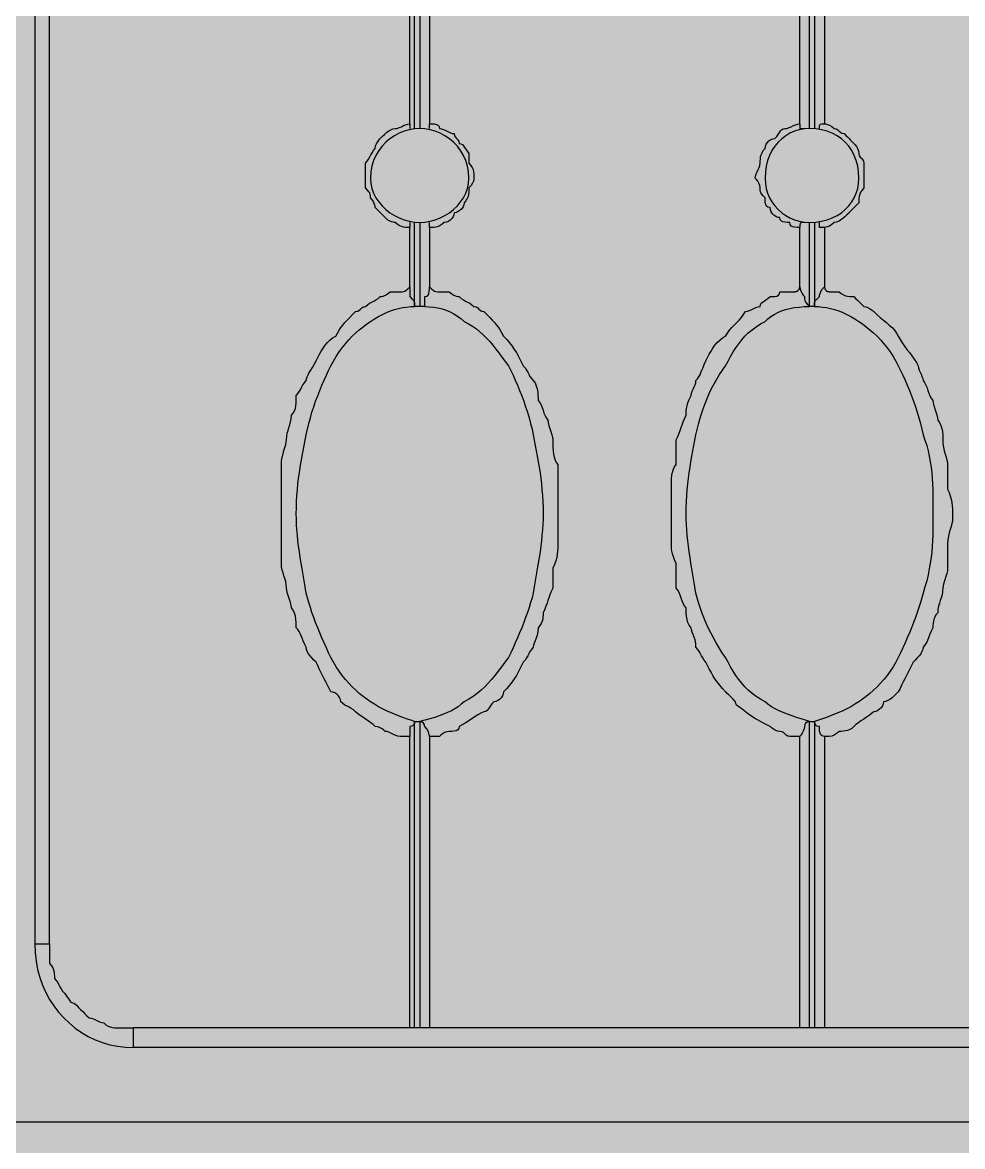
# Model space of a CAD drawing. Header units: millimetres. Extents: x 0 to 966, y -664 to 90.
# Drawn here: x 357.01 to 373.81, y -626.18 to -606.1 of the extents above; entities that cross this region are included whole.
import ezdxf

# ---------------------------------------------------------------- set-up
doc = ezdxf.new("R2010")
doc.units = ezdxf.units.MM
for name, color, linetype in [('HDL_BODY', 7, 'Continuous'), ('HDL_COLOUR', 7, 'Continuous'), ('HDL_DETAIL', 7, 'Continuous'), ('HDL_PRINT', 7, 'Continuous')]:
    doc.layers.add(name, color=color, linetype=linetype)

# ---------------------------------------------------------------- blocks, each defined once
blk = doc.blocks.new('M_W04.10.1_FRONT')
at = {"layer": 'HDL_BODY', "true_color": 0x202126}
blk.add_hatch(color=250, dxfattribs=at).paths.add_polyline_path([(0, 0), (144, 0), (144, 90), (0, 90)])
at = {"layer": 'HDL_BODY', "true_color": 0x2a2a30}
blk.add_hatch(color=250, dxfattribs=at).paths.add_polyline_path([(0.4, 20.52), (143.6, 20.52), (143.6, 68.31), (0.4, 68.31)])
at = {"layer": 'HDL_COLOUR', "true_color": 0x3d4a3a}
for points in [[(114.107, 40.325), (114.201, 40.33), (114.294, 40.346), (114.386, 40.371), (114.474, 40.405), (114.559, 40.447), (114.638, 40.498), (114.712, 40.556), (114.78, 40.62), (114.839, 40.691), (114.89, 40.767), (114.931, 40.848), (114.962, 40.934), (114.981, 41.024), (114.988, 41.117), (114.981, 41.228), (114.962, 41.333), (114.931, 41.432), (114.89, 41.524), (114.839, 41.61), (114.78, 41.688), (114.712, 41.758), (114.638, 41.82), (114.559, 41.874), (114.474, 41.919), (114.386, 41.954), (114.294, 41.98), (114.201, 41.996), (114.107, 42.001), (114.012, 41.996), (113.919, 41.98), (113.828, 41.954), (113.739, 41.919), (113.655, 41.874), (113.575, 41.82), (113.501, 41.758), (113.434, 41.688), (113.374, 41.61), (113.323, 41.524), (113.282, 41.432), (113.251, 41.333), (113.232, 41.228), (113.226, 41.117), (113.232, 41.024), (113.251, 40.934), (113.282, 40.848), (113.323, 40.767), (113.374, 40.691), (113.434, 40.62), (113.501, 40.556), (113.575, 40.498), (113.655, 40.447), (113.739, 40.405), (113.828, 40.371), (113.919, 40.346), (114.012, 40.33), (114.107, 40.325)], [(121.074, 40.325), (121.185, 40.33), (121.289, 40.346), (121.388, 40.371), (121.48, 40.405), (121.565, 40.447), (121.643, 40.498), (121.713, 40.556), (121.775, 40.62), (121.828, 40.691), (121.873, 40.767), (121.908, 40.848), (121.934, 40.934), (121.949, 41.024), (121.955, 41.117), (121.949, 41.228), (121.934, 41.333), (121.908, 41.432), (121.873, 41.524), (121.828, 41.61), (121.775, 41.688), (121.713, 41.758), (121.643, 41.82), (121.565, 41.874), (121.48, 41.919), (121.388, 41.954), (121.289, 41.98), (121.185, 41.996), (121.074, 42.001), (120.981, 41.996), (120.891, 41.98), (120.805, 41.954), (120.724, 41.919), (120.647, 41.874), (120.576, 41.82), (120.511, 41.758), (120.453, 41.688), (120.402, 41.61), (120.36, 41.524), (120.325, 41.432), (120.3, 41.333), (120.285, 41.228), (120.279, 41.117), (120.285, 41.024), (120.3, 40.934), (120.325, 40.848), (120.36, 40.767), (120.402, 40.691), (120.453, 40.62), (120.511, 40.556), (120.576, 40.498), (120.647, 40.447), (120.724, 40.405), (120.805, 40.371), (120.891, 40.346), (120.981, 40.33), (121.074, 40.325)]]:
    blk.add_hatch(color=79, dxfattribs=at).paths.add_polyline_path(points)
at = {"layer": 'HDL_COLOUR', "true_color": 0x97a4b5}
for points in [[(113.534, 38.808), (113.618, 38.895), (114.375, 38.895), (114.459, 38.808), (114.628, 38.808), (114.796, 38.634), (114.88, 38.634), (115.553, 37.936), (115.553, 37.849), (115.638, 37.762), (115.638, 37.674), (115.722, 37.587), (115.722, 37.5), (115.806, 37.413), (115.806, 37.326), (115.89, 37.238), (115.89, 37.064), (115.974, 36.977), (115.974, 36.802), (116.058, 36.715), (116.058, 36.366), (116.143, 36.279), (116.143, 35.756), (116.227, 35.669), (116.227, 34.797), (116.143, 34.709), (116.143, 34.186), (116.058, 34.099), (116.058, 33.75), (115.974, 33.663), (115.974, 33.488), (115.89, 33.401), (115.89, 33.314), (115.806, 33.227), (115.806, 33.052), (115.722, 32.965), (115.722, 32.878), (115.638, 32.791), (115.638, 32.703), (115.385, 32.442), (115.385, 32.355), (115.049, 32.006), (114.964, 32.006), (114.796, 31.831), (114.712, 31.831), (114.544, 31.657), (114.375, 31.657), (114.291, 31.57), (114.039, 31.57), (113.954, 31.483), (113.87, 31.57), (113.702, 31.57), (113.618, 31.657), (113.449, 31.657), (113.281, 31.831), (113.197, 31.831), (113.113, 31.919), (113.029, 31.919), (112.608, 32.355), (112.608, 32.442), (112.44, 32.616), (112.44, 32.703), (112.355, 32.791), (112.355, 32.878), (112.271, 32.965), (112.271, 33.14), (112.187, 33.227), (112.187, 33.314), (112.103, 33.401), (112.103, 33.576), (112.019, 33.663), (112.019, 33.924), (111.935, 34.012), (111.935, 34.448), (111.85, 34.535), (111.85, 35.93), (111.935, 36.017), (111.935, 36.453), (112.019, 36.541), (112.019, 36.802), (112.103, 36.89), (112.103, 37.064), (112.187, 37.151), (112.187, 37.326), (112.271, 37.413), (112.271, 37.5), (112.355, 37.587), (112.355, 37.674), (112.44, 37.762), (112.44, 37.849), (112.524, 37.936), (112.524, 38.023), (113.113, 38.634), (113.197, 38.634), (113.281, 38.721), (113.365, 38.721), (113.449, 38.808)], [(120.519, 38.808), (120.603, 38.895), (121.361, 38.895), (121.445, 38.808), (121.613, 38.808), (121.781, 38.634), (121.866, 38.634), (122.034, 38.459), (122.118, 38.459), (122.286, 38.285), (122.286, 38.198), (122.539, 37.936), (122.539, 37.849), (122.623, 37.762), (122.623, 37.674), (122.707, 37.587), (122.707, 37.413), (122.791, 37.326), (122.791, 37.238), (122.876, 37.151), (122.876, 36.977), (122.96, 36.89), (122.96, 36.628), (123.044, 36.541), (123.044, 36.366), (123.128, 36.279), (123.128, 35.494), (123.212, 35.407), (123.212, 35.058), (123.128, 34.971), (123.128, 34.186), (123.044, 34.099), (123.044, 33.837), (122.96, 33.75), (122.96, 33.576), (122.876, 33.488), (122.876, 33.314), (122.791, 33.227), (122.791, 33.14), (122.707, 33.052), (122.707, 32.965), (122.623, 32.878), (122.623, 32.791), (122.539, 32.703), (122.539, 32.616), (122.455, 32.529), (122.455, 32.442), (121.95, 31.919), (121.866, 31.919), (121.697, 31.744), (121.613, 31.744), (121.529, 31.657), (121.361, 31.657), (121.276, 31.57), (121.108, 31.57), (121.024, 31.483), (120.94, 31.57), (120.687, 31.57), (120.603, 31.657), (120.519, 31.657), (120.435, 31.744), (120.351, 31.744), (120.182, 31.919), (120.098, 31.919), (119.593, 32.442), (119.593, 32.529), (119.425, 32.703), (119.425, 32.791), (119.341, 32.878), (119.341, 32.965), (119.172, 33.14), (119.172, 33.227), (119.088, 33.314), (119.088, 33.488), (119.004, 33.576), (119.004, 33.75), (118.92, 33.837), (118.92, 34.273), (118.836, 34.36), (118.836, 34.971), (118.752, 35.058), (118.752, 35.407), (118.836, 35.494), (118.836, 36.105), (118.92, 36.192), (118.92, 36.541), (119.004, 36.628), (119.004, 36.89), (119.088, 36.977), (119.088, 37.151), (119.172, 37.238), (119.172, 37.326), (119.257, 37.413), (119.257, 37.5), (119.341, 37.587), (119.341, 37.674), (119.509, 37.849), (119.509, 37.936), (119.677, 38.11), (119.677, 38.198), (120.014, 38.547), (120.098, 38.547), (120.267, 38.721), (120.351, 38.721), (120.435, 38.808)]]:
    blk.add_hatch(color=253, dxfattribs=at).paths.add_polyline_path(points)
at = {"layer": 'HDL_PRINT', "true_color": 0xdee1e9}
h = blk.add_hatch(color=254, dxfattribs=at)
h.paths.add_polyline_path([(109.08, 41.296), (109.961, 43.589), (110.315, 43.589), (111.196, 41.296), (110.845, 41.296), (110.58, 42.001), (109.699, 42.001), (109.434, 41.296), (109.08, 41.296)])
h.paths.add_polyline_path([(109.785, 42.177), (110.491, 42.177), (110.315, 42.883), (110.282, 42.949), (110.25, 43.013), (110.22, 43.076), (110.194, 43.136), (110.172, 43.191), (110.154, 43.242), (110.143, 43.286), (110.14, 43.324), (110.136, 43.261), (110.124, 43.205), (110.107, 43.153), (110.084, 43.103), (110.057, 43.053), (110.027, 43.001), (109.994, 42.945), (109.961, 42.883), (109.785, 42.177)])
h = blk.add_hatch(color=254, dxfattribs=at)
h.paths.add_polyline_path([(116.577, 41.296), (116.577, 43.589), (117.458, 43.589), (117.524, 43.585), (117.589, 43.575), (117.652, 43.56), (117.712, 43.544), (117.767, 43.528), (117.818, 43.513), (117.862, 43.503), (117.898, 43.499), (117.932, 43.47), (117.965, 43.447), (117.998, 43.425), (118.031, 43.401), (118.064, 43.374), (118.097, 43.339), (118.13, 43.293), (118.163, 43.234), (118.168, 43.197), (118.181, 43.16), (118.198, 43.122), (118.217, 43.084), (118.235, 43.047), (118.247, 43.009), (118.252, 42.972), (118.247, 42.934), (118.235, 42.896), (118.217, 42.858), (118.198, 42.82), (118.181, 42.782), (118.168, 42.744), (118.163, 42.707), (118.125, 42.669), (118.087, 42.633), (118.05, 42.599), (118.012, 42.571), (117.974, 42.548), (117.936, 42.534), (117.898, 42.528), (117.935, 42.496), (117.979, 42.463), (118.026, 42.43), (118.075, 42.397), (118.125, 42.365), (118.172, 42.332), (118.215, 42.299), (118.252, 42.266), (118.257, 42.228), (118.27, 42.188), (118.286, 42.145), (118.305, 42.097), (118.322, 42.044), (118.334, 41.982), (118.339, 41.912), (118.338, 41.874), (118.337, 41.836), (118.332, 41.798), (118.323, 41.761), (118.307, 41.723), (118.284, 41.685), (118.252, 41.647), (118.247, 41.609), (118.233, 41.573), (118.21, 41.54), (118.182, 41.512), (118.148, 41.491), (118.112, 41.476), (118.074, 41.471), (118.037, 41.438), (117.999, 41.413), (117.962, 41.392), (117.924, 41.373), (117.887, 41.353), (117.849, 41.328), (117.812, 41.296), (117.773, 41.296), (117.733, 41.296), (117.69, 41.296), (117.643, 41.296), (117.589, 41.296), (117.528, 41.296), (117.458, 41.296), (116.577, 41.296)])
h.paths.add_polyline_path([(116.928, 42.618), (117.369, 42.618), (117.44, 42.618), (117.501, 42.618), (117.555, 42.618), (117.602, 42.618), (117.645, 42.618), (117.684, 42.618), (117.723, 42.618), (117.73, 42.624), (117.749, 42.641), (117.778, 42.663), (117.814, 42.684), (117.855, 42.701), (117.898, 42.707), (117.898, 42.751), (117.898, 42.794), (117.898, 42.839), (117.898, 42.883), (117.898, 42.928), (117.898, 42.972), (117.898, 43.015), (117.898, 43.046), (117.898, 43.072), (117.898, 43.104), (117.898, 43.148), (117.862, 43.184), (117.834, 43.209), (117.812, 43.223), (117.789, 43.231), (117.761, 43.234), (117.723, 43.234), (117.689, 43.238), (117.655, 43.248), (117.618, 43.263), (117.579, 43.279), (117.536, 43.295), (117.487, 43.31), (117.431, 43.32), (117.369, 43.324), (116.928, 43.324), (116.928, 42.618)])
h.paths.add_polyline_path([(116.928, 41.558), (117.458, 41.558), (117.51, 41.558), (117.558, 41.558), (117.597, 41.558), (117.624, 41.558), (117.633, 41.558), (117.678, 41.558), (117.719, 41.561), (117.756, 41.569), (117.786, 41.584), (117.805, 41.609), (117.812, 41.647), (117.849, 41.654), (117.876, 41.67), (117.899, 41.692), (117.922, 41.713), (117.95, 41.73), (117.988, 41.736), (117.988, 41.788), (117.988, 41.836), (117.988, 41.875), (117.988, 41.902), (117.988, 41.912), (117.988, 41.957), (117.988, 42.001), (117.988, 42.045), (117.988, 42.089), (117.988, 42.133), (117.988, 42.177), (117.949, 42.21), (117.912, 42.234), (117.874, 42.25), (117.836, 42.259), (117.799, 42.264), (117.761, 42.266), (117.723, 42.266), (117.713, 42.298), (117.686, 42.321), (117.647, 42.337), (117.6, 42.346), (117.549, 42.351), (117.501, 42.353), (117.458, 42.353), (116.928, 42.353), (116.928, 41.558)])
for points in [[(110.315, 40.5), (110.315, 40.042), (110.315, 39.616), (110.315, 39.214), (110.315, 38.839), (110.315, 38.49), (110.315, 38.169), (110.315, 37.868), (110.315, 37.591), (110.315, 37.338), (110.315, 37.106), (110.315, 36.891), (110.315, 36.698), (110.315, 36.522), (110.315, 36.364), (110.315, 36.224), (110.315, 36.099), (110.315, 35.989), (110.315, 35.891), (110.315, 35.736), (110.315, 35.623), (110.315, 35.548), (110.315, 35.503), (110.315, 35.48), (110.315, 35.471), (110.315, 35.489), (110.327, 35.39), (110.318, 35.429), (110.351, 35.334), (110.336, 35.367), (110.39, 35.277), (110.375, 35.298), (110.44, 35.218), (110.416, 35.241), (110.497, 35.173), (110.476, 35.191), (110.565, 35.137), (110.532, 35.152), (110.628, 35.119), (110.589, 35.128), (110.687, 35.116), (110.669, 35.116), (110.839, 35.116), (110.991, 35.116), (111.119, 35.116), (111.229, 35.116), (111.324, 35.116), (111.401, 35.116), (111.467, 35.116), (111.517, 35.116), (111.589, 35.116), (111.625, 35.116), (111.637, 35.116), (111.639, 35.116), (111.639, 34.765), (111.637, 34.765), (111.625, 34.765), (111.589, 34.765), (111.517, 34.765), (111.467, 34.765), (111.401, 34.765), (111.324, 34.765), (111.229, 34.765), (111.119, 34.765), (110.991, 34.765), (110.839, 34.765), (110.669, 34.765), (110.648, 34.765), (110.55, 34.777), (110.512, 34.786), (110.416, 34.819), (110.384, 34.833), (110.294, 34.887), (110.273, 34.902), (110.193, 34.97), (110.169, 34.991), (110.101, 35.072), (110.086, 35.095), (110.032, 35.185), (110.018, 35.218), (109.985, 35.313), (109.976, 35.352), (109.964, 35.45), (109.964, 35.471), (109.964, 35.48), (109.964, 35.503), (109.964, 35.548), (109.964, 35.623), (109.964, 35.736), (109.964, 35.891), (109.964, 35.989), (109.964, 36.099), (109.964, 36.224), (109.964, 36.364), (109.964, 36.522), (109.964, 36.698), (109.964, 36.891), (109.964, 37.106), (109.964, 37.338), (109.964, 37.591), (109.964, 37.868), (109.964, 38.169), (109.964, 38.49), (109.964, 38.839), (109.964, 39.214), (109.964, 39.616), (109.964, 40.042), (109.964, 40.5), (110.315, 40.5)], [(117.633, 40.5), (117.633, 40.042), (117.633, 39.616), (117.633, 39.214), (117.633, 38.839), (117.633, 38.49), (117.633, 38.169), (117.633, 37.868), (117.633, 37.591), (117.633, 37.338), (117.633, 37.106), (117.633, 36.891), (117.633, 36.698), (117.633, 36.522), (117.633, 36.364), (117.633, 36.224), (117.633, 36.099), (117.633, 35.989), (117.633, 35.891), (117.633, 35.736), (117.633, 35.623), (117.633, 35.548), (117.633, 35.503), (117.633, 35.48), (117.633, 35.471), (117.633, 35.489), (117.645, 35.39), (117.636, 35.429), (117.669, 35.334), (117.654, 35.367), (117.708, 35.277), (117.693, 35.298), (117.758, 35.218), (117.738, 35.241), (117.818, 35.173), (117.794, 35.191), (117.883, 35.137), (117.851, 35.152), (117.949, 35.119), (117.91, 35.128), (118.008, 35.116), (117.988, 35.116), (118.098, 35.116), (118.19, 35.116), (118.345, 35.116), (118.455, 35.116), (118.526, 35.116), (118.571, 35.116), (118.598, 35.116), (118.604, 35.116), (118.607, 35.116), (118.607, 34.765), (118.604, 34.765), (118.598, 34.765), (118.571, 34.765), (118.526, 34.765), (118.455, 34.765), (118.345, 34.765), (118.19, 34.765), (118.098, 34.765), (117.988, 34.765), (117.967, 34.765), (117.869, 34.777), (117.83, 34.786), (117.735, 34.819), (117.702, 34.833), (117.613, 34.887), (117.592, 34.902), (117.511, 34.97), (117.488, 34.991), (117.422, 35.072), (117.404, 35.095), (117.351, 35.185), (117.336, 35.218), (117.303, 35.313), (117.294, 35.352), (117.282, 35.45), (117.282, 35.471), (117.282, 35.48), (117.282, 35.503), (117.282, 35.548), (117.282, 35.623), (117.282, 35.736), (117.282, 35.891), (117.282, 35.989), (117.282, 36.099), (117.282, 36.224), (117.282, 36.364), (117.282, 36.522), (117.282, 36.698), (117.282, 36.891), (117.282, 37.106), (117.282, 37.338), (117.282, 37.591), (117.282, 37.868), (117.282, 38.169), (117.282, 38.49), (117.282, 38.839), (117.282, 39.214), (117.282, 39.616), (117.282, 40.042), (117.282, 40.5), (117.633, 40.5)]]:
    blk.add_hatch(color=254, dxfattribs=at).paths.add_polyline_path(points)
at = {"layer": 'HDL_DETAIL', "color": 251, "true_color": 0x52555c}
for points in [[(107.229, 62.913), (107.229, 27.441)], [(107.494, 27.441), (107.494, 62.913)], [(114.017, 42.001), (114.017, 46.501)], [(114.107, 46.501), (114.107, 42.001)], [(121.074, 42.001), (121.074, 46.501)], [(121.16, 46.501), (121.16, 42.001)], [(113.931, 42.088), (113.931, 46.147)], [(114.282, 46.147), (114.282, 42.088)], [(120.898, 42.088), (120.898, 46.147)], [(121.339, 46.147), (121.339, 42.088)], [(113.136, 41.117), (113.136, 41.162), (113.136, 41.206), (113.136, 41.251), (113.136, 41.295), (113.136, 41.339), (113.136, 41.382), (113.17, 41.42), (113.195, 41.458), (113.216, 41.496), (113.235, 41.533), (113.255, 41.571), (113.28, 41.609), (113.312, 41.647), (113.319, 41.691), (113.335, 41.732), (113.357, 41.768), (113.378, 41.797), (113.395, 41.816), (113.401, 41.823), (113.439, 41.861), (113.477, 41.897), (113.515, 41.931), (113.553, 41.959), (113.59, 41.982), (113.628, 41.996), (113.666, 42.001), (113.704, 42.006), (113.742, 42.019), (113.78, 42.035), (113.817, 42.054), (113.855, 42.071), (113.893, 42.083), (113.931, 42.088)], [(113.931, 42.088), (113.931, 42.001)], [(114.282, 42.088), (114.327, 42.087), (114.368, 42.085), (114.405, 42.077), (114.434, 42.062), (114.454, 42.038), (114.461, 42.001), (114.498, 41.996), (114.535, 41.984), (114.573, 41.966), (114.611, 41.947), (114.648, 41.93), (114.686, 41.917), (114.723, 41.912), (114.729, 41.874), (114.746, 41.846), (114.767, 41.823), (114.789, 41.8), (114.805, 41.773), (114.812, 41.736), (114.845, 41.731), (114.871, 41.717), (114.891, 41.694), (114.91, 41.666), (114.931, 41.632), (114.955, 41.596), (114.988, 41.558), (114.988, 41.515), (114.988, 41.484), (114.988, 41.458), (114.988, 41.426), (114.988, 41.382), (115.021, 41.345), (115.044, 41.307), (115.06, 41.27), (115.07, 41.232), (115.075, 41.193), (115.077, 41.155), (115.077, 41.117)], [(114.282, 42.001), (114.282, 42.001), (114.282, 42.088)], [(120.104, 41.117), (120.109, 41.155), (120.121, 41.193), (120.139, 41.232), (120.158, 41.27), (120.175, 41.307), (120.188, 41.345), (120.193, 41.382), (120.193, 41.42), (120.195, 41.458), (120.2, 41.496), (120.209, 41.533), (120.224, 41.571), (120.247, 41.609), (120.279, 41.647), (120.284, 41.685), (120.299, 41.721), (120.321, 41.754), (120.349, 41.782), (120.382, 41.804), (120.418, 41.818), (120.455, 41.823), (120.488, 41.861), (120.514, 41.897), (120.534, 41.931), (120.554, 41.959), (120.575, 41.982), (120.6, 41.996), (120.633, 42.001), (120.67, 42.006), (120.708, 42.019), (120.746, 42.035), (120.784, 42.054), (120.822, 42.071), (120.86, 42.083), (120.898, 42.088)], [(120.898, 42.088), (120.898, 42.001), (120.985, 42.001)], [(121.249, 42.001), (121.249, 42.001), (121.25, 42.044), (121.255, 42.069), (121.269, 42.082), (121.295, 42.087), (121.339, 42.088)], [(121.339, 42.088), (121.345, 42.087), (121.364, 42.085), (121.393, 42.077), (121.429, 42.062), (121.47, 42.038), (121.514, 42.001), (121.552, 41.995), (121.58, 41.978), (121.603, 41.957), (121.626, 41.935), (121.653, 41.919), (121.69, 41.912), (121.728, 41.874), (121.756, 41.846), (121.779, 41.823), (121.801, 41.8), (121.829, 41.773), (121.865, 41.736), (121.872, 41.729), (121.889, 41.71), (121.91, 41.681), (121.932, 41.644), (121.948, 41.602), (121.955, 41.558), (121.961, 41.521), (121.978, 41.494), (121.999, 41.471), (122.021, 41.448), (122.037, 41.42), (122.044, 41.382), (122.044, 41.339), (122.044, 41.295), (122.044, 41.251), (122.044, 41.206), (122.044, 41.162), (122.044, 41.117)], [(113.931, 40.235), (113.893, 40.236), (113.855, 40.238), (113.817, 40.242), (113.78, 40.252), (113.742, 40.268), (113.704, 40.292), (113.666, 40.325), (113.659, 40.325), (113.64, 40.328), (113.611, 40.336), (113.575, 40.35), (113.534, 40.375), (113.491, 40.411), (113.484, 40.418), (113.464, 40.438), (113.435, 40.467), (113.398, 40.504), (113.356, 40.546), (113.312, 40.59), (113.312, 40.597), (113.309, 40.616), (113.301, 40.644), (113.286, 40.68), (113.262, 40.722), (113.226, 40.766), (113.225, 40.802), (113.222, 40.83), (113.215, 40.852), (113.199, 40.875), (113.174, 40.903), (113.136, 40.941), (113.136, 40.994), (113.136, 41.042), (113.136, 41.081), (113.136, 41.107), (113.136, 41.117)], [(115.077, 41.117), (115.077, 41.11), (115.074, 41.091), (115.066, 41.063), (115.05, 41.027), (115.025, 40.985), (114.988, 40.941), (114.987, 40.903), (114.986, 40.865), (114.981, 40.828), (114.972, 40.79), (114.956, 40.752), (114.933, 40.714), (114.901, 40.676), (114.896, 40.639), (114.882, 40.604), (114.859, 40.571), (114.831, 40.542), (114.797, 40.52), (114.761, 40.506), (114.723, 40.5), (114.718, 40.463), (114.704, 40.427), (114.682, 40.394), (114.654, 40.366), (114.621, 40.344), (114.585, 40.33), (114.547, 40.325), (114.51, 40.292), (114.473, 40.268), (114.435, 40.252), (114.397, 40.242), (114.359, 40.238), (114.321, 40.236), (114.282, 40.235)], [(120.898, 40.235), (120.854, 40.236), (120.812, 40.239), (120.775, 40.247), (120.746, 40.262), (120.727, 40.287), (120.72, 40.325), (120.677, 40.325), (120.636, 40.328), (120.599, 40.336), (120.57, 40.35), (120.551, 40.375), (120.544, 40.411), (120.506, 40.416), (120.47, 40.431), (120.437, 40.453), (120.409, 40.482), (120.388, 40.515), (120.374, 40.552), (120.368, 40.59), (120.331, 40.597), (120.306, 40.616), (120.29, 40.644), (120.282, 40.68), (120.28, 40.722), (120.279, 40.766), (120.243, 40.802), (120.218, 40.83), (120.204, 40.852), (120.196, 40.875), (120.193, 40.903), (120.193, 40.941), (120.186, 40.985), (120.17, 41.027), (120.148, 41.063), (120.127, 41.091), (120.11, 41.11), (120.104, 41.117)], [(122.044, 41.117), (122.044, 41.107), (122.044, 41.081), (122.044, 41.042), (122.044, 40.994), (122.044, 40.941), (122.011, 40.903), (121.987, 40.865), (121.971, 40.828), (121.962, 40.79), (121.957, 40.752), (121.955, 40.714), (121.955, 40.676), (121.911, 40.633), (121.87, 40.592), (121.833, 40.556), (121.805, 40.527), (121.786, 40.508), (121.779, 40.5), (121.741, 40.463), (121.703, 40.427), (121.666, 40.394), (121.628, 40.366), (121.59, 40.344), (121.552, 40.33), (121.514, 40.325), (121.47, 40.287), (121.429, 40.262), (121.393, 40.247), (121.364, 40.239), (121.345, 40.236), (121.339, 40.235)], [(113.931, 40.325), (113.931, 40.235)], [(113.931, 39.175), (113.931, 40.235)], [(114.017, 38.824), (114.017, 40.325)], [(114.107, 40.325), (114.107, 38.824)], [(114.282, 40.235), (114.282, 40.235), (114.282, 40.325)], [(114.282, 40.235), (114.282, 39.175)], [(120.985, 40.325), (120.942, 40.324), (120.917, 40.319), (120.904, 40.305), (120.899, 40.279), (120.898, 40.235)], [(120.898, 39.175), (120.898, 40.235)], [(121.074, 38.824), (121.074, 40.325)], [(121.16, 40.325), (121.16, 38.824)], [(121.339, 40.235), (121.249, 40.235), (121.249, 40.325)], [(121.339, 40.235), (121.339, 39.175)], [(113.931, 31.147), (113.842, 31.147), (113.756, 31.147), (113.717, 31.152), (113.679, 31.164), (113.641, 31.182), (113.603, 31.201), (113.565, 31.218), (113.528, 31.231), (113.491, 31.236), (113.484, 31.242), (113.464, 31.258), (113.435, 31.279), (113.398, 31.3), (113.356, 31.316), (113.312, 31.322), (113.276, 31.356), (113.233, 31.389), (113.187, 31.423), (113.138, 31.456), (113.088, 31.489), (113.041, 31.522), (112.998, 31.555), (112.961, 31.587), (112.923, 31.621), (112.885, 31.646), (112.847, 31.667), (112.81, 31.686), (112.772, 31.707), (112.734, 31.733), (112.696, 31.766), (112.691, 31.803), (112.676, 31.839), (112.654, 31.872), (112.626, 31.9), (112.593, 31.922), (112.557, 31.937), (112.52, 31.942), (112.491, 32), (112.461, 32.059), (112.431, 32.118), (112.402, 32.176), (112.372, 32.235), (112.343, 32.294), (112.313, 32.353), (112.284, 32.412), (112.256, 32.472), (112.218, 32.509), (112.182, 32.547), (112.149, 32.584), (112.121, 32.622), (112.099, 32.66), (112.085, 32.699), (112.08, 32.737), (112.05, 32.799), (112.027, 32.853), (112.008, 32.902), (111.991, 32.945), (111.974, 32.984), (111.954, 33.02), (111.931, 33.055), (111.901, 33.088), (111.901, 33.131), (111.899, 33.182), (111.895, 33.237), (111.885, 33.294), (111.87, 33.349), (111.847, 33.4), (111.815, 33.443), (111.81, 33.485), (111.797, 33.535), (111.78, 33.589), (111.761, 33.646), (111.743, 33.701), (111.731, 33.751), (111.726, 33.794), (111.722, 33.856), (111.712, 33.912), (111.698, 33.964), (111.681, 34.014), (111.665, 34.065), (111.65, 34.117), (111.64, 34.173), (111.637, 34.235), (111.637, 34.297), (111.637, 34.353), (111.637, 34.405), (111.637, 34.455), (111.637, 34.505), (111.637, 34.557), (111.637, 34.613), (111.637, 34.676), (111.637, 34.739), (111.637, 34.795), (111.637, 34.847), (111.637, 34.897), (111.637, 34.948), (111.637, 35), (111.637, 35.056), (111.637, 35.119), (111.637, 35.185), (111.637, 35.25), (111.637, 35.312), (111.637, 35.372), (111.637, 35.428), (111.637, 35.478), (111.637, 35.523), (111.637, 35.56), (111.637, 35.626), (111.637, 35.69), (111.637, 35.753), (111.637, 35.813), (111.637, 35.868), (111.637, 35.919), (111.637, 35.963), (111.637, 36.001), (111.64, 36.067), (111.65, 36.131), (111.665, 36.194), (111.681, 36.254), (111.698, 36.309), (111.712, 36.36), (111.722, 36.404), (111.726, 36.442), (111.73, 36.504), (111.74, 36.56), (111.754, 36.612), (111.77, 36.662), (111.787, 36.712), (111.801, 36.764), (111.811, 36.82), (111.815, 36.882), (111.847, 36.921), (111.87, 36.96), (111.885, 37.003), (111.895, 37.05), (111.899, 37.104), (111.901, 37.165), (111.901, 37.237), (111.935, 37.274), (111.96, 37.311), (111.981, 37.349), (112, 37.387), (112.021, 37.425), (112.047, 37.463), (112.08, 37.502), (112.084, 37.534), (112.095, 37.568), (112.112, 37.605), (112.134, 37.644), (112.161, 37.687), (112.19, 37.736), (112.222, 37.791), (112.256, 37.853), (112.285, 37.912), (112.314, 37.97), (112.346, 38.026), (112.38, 38.081), (112.416, 38.132), (112.457, 38.18), (112.502, 38.224), (112.551, 38.262), (112.607, 38.294), (112.637, 38.349), (112.667, 38.4), (112.699, 38.447), (112.733, 38.492), (112.77, 38.536), (112.811, 38.581), (112.856, 38.628), (112.905, 38.679), (112.961, 38.735), (112.999, 38.741), (113.027, 38.758), (113.05, 38.779), (113.072, 38.801), (113.1, 38.817), (113.136, 38.824), (113.175, 38.857), (113.212, 38.883), (113.25, 38.903), (113.288, 38.922), (113.325, 38.943), (113.363, 38.967), (113.401, 39), (113.408, 39), (113.428, 39.003), (113.457, 39.011), (113.493, 39.026), (113.534, 39.051), (113.577, 39.089), (113.621, 39.089), (113.653, 39.089), (113.68, 39.089), (113.711, 39.089), (113.756, 39.089), (113.792, 39.089), (113.82, 39.092), (113.842, 39.1), (113.865, 39.115), (113.893, 39.139), (113.931, 39.175)], [(113.931, 39.175), (113.931, 39.124), (113.931, 39.076), (113.931, 39.037), (113.931, 39.01), (113.931, 39), (113.967, 38.963), (113.992, 38.936), (114.007, 38.913), (114.014, 38.89), (114.017, 38.862), (114.017, 38.824)], [(114.196, 38.824), (114.196, 38.868), (114.196, 38.899), (114.196, 38.926), (114.196, 38.957), (114.196, 39), (114.232, 39.007), (114.257, 39.026), (114.271, 39.055), (114.279, 39.091), (114.282, 39.132), (114.282, 39.175)], [(114.282, 39.175), (114.32, 39.139), (114.348, 39.115), (114.372, 39.1), (114.395, 39.092), (114.423, 39.089), (114.461, 39.089), (114.504, 39.089), (114.534, 39.089), (114.561, 39.089), (114.592, 39.089), (114.636, 39.089), (114.679, 39.051), (114.72, 39.026), (114.757, 39.011), (114.786, 39.003), (114.805, 39), (114.812, 39), (114.85, 38.967), (114.888, 38.943), (114.926, 38.922), (114.963, 38.903), (115.001, 38.883), (115.039, 38.857), (115.077, 38.824), (115.115, 38.817), (115.143, 38.801), (115.166, 38.779), (115.188, 38.758), (115.216, 38.741), (115.252, 38.735), (115.309, 38.679), (115.359, 38.628), (115.404, 38.581), (115.444, 38.536), (115.481, 38.492), (115.515, 38.447), (115.547, 38.4), (115.577, 38.349), (115.607, 38.294), (115.662, 38.235), (115.712, 38.177), (115.757, 38.118), (115.797, 38.059), (115.834, 38), (115.867, 37.942), (115.899, 37.882), (115.929, 37.823), (115.958, 37.764), (115.991, 37.727), (116.017, 37.689), (116.037, 37.652), (116.057, 37.614), (116.078, 37.576), (116.103, 37.539), (116.136, 37.502), (116.168, 37.459), (116.191, 37.408), (116.207, 37.353), (116.216, 37.296), (116.221, 37.241), (116.222, 37.19), (116.223, 37.147), (116.252, 37.11), (116.276, 37.067), (116.295, 37.019), (116.312, 36.97), (116.328, 36.921), (116.347, 36.873), (116.37, 36.83), (116.398, 36.793), (116.403, 36.751), (116.416, 36.701), (116.433, 36.647), (116.452, 36.59), (116.47, 36.535), (116.483, 36.485), (116.488, 36.442), (116.488, 36.376), (116.489, 36.311), (116.492, 36.248), (116.499, 36.188), (116.509, 36.132), (116.525, 36.081), (116.547, 36.037), (116.577, 36.001), (116.577, 35.935), (116.577, 35.87), (116.577, 35.807), (116.577, 35.747), (116.577, 35.691), (116.577, 35.641), (116.577, 35.597), (116.577, 35.56), (116.577, 35.501), (116.577, 35.441), (116.577, 35.382), (116.577, 35.323), (116.577, 35.265), (116.577, 35.206), (116.577, 35.147), (116.577, 35.089), (116.577, 35.03), (116.577, 34.993), (116.577, 34.948), (116.577, 34.898), (116.577, 34.842), (116.577, 34.782), (116.577, 34.72), (116.577, 34.655), (116.577, 34.589), (116.577, 34.552), (116.575, 34.507), (116.572, 34.457), (116.566, 34.401), (116.555, 34.342), (116.539, 34.279), (116.517, 34.214), (116.488, 34.149), (116.488, 34.105), (116.488, 34.055), (116.488, 34), (116.488, 33.943), (116.488, 33.888), (116.488, 33.837), (116.488, 33.794), (116.458, 33.732), (116.435, 33.676), (116.416, 33.624), (116.399, 33.574), (116.382, 33.524), (116.363, 33.472), (116.341, 33.416), (116.312, 33.353), (116.312, 33.315), (116.31, 33.277), (116.305, 33.24), (116.295, 33.202), (116.279, 33.164), (116.256, 33.126), (116.223, 33.088), (116.218, 33.018), (116.206, 32.957), (116.189, 32.903), (116.17, 32.856), (116.154, 32.814), (116.141, 32.774), (116.136, 32.737), (116.103, 32.699), (116.078, 32.66), (116.057, 32.622), (116.037, 32.584), (116.017, 32.547), (115.991, 32.509), (115.958, 32.472), (115.929, 32.412), (115.899, 32.353), (115.867, 32.294), (115.834, 32.235), (115.797, 32.176), (115.757, 32.118), (115.712, 32.059), (115.662, 32), (115.607, 31.942), (115.601, 31.904), (115.587, 31.868), (115.565, 31.835), (115.536, 31.807), (115.504, 31.785), (115.468, 31.771), (115.431, 31.766), (115.398, 31.728), (115.372, 31.692), (115.351, 31.658), (115.332, 31.63), (115.311, 31.607), (115.286, 31.593), (115.252, 31.587), (115.197, 31.559), (115.146, 31.529), (115.099, 31.5), (115.054, 31.471), (115.01, 31.441), (114.965, 31.412), (114.918, 31.382), (114.868, 31.352), (114.812, 31.322), (114.805, 31.286), (114.786, 31.262), (114.757, 31.247), (114.72, 31.239), (114.679, 31.236), (114.636, 31.236), (114.592, 31.229), (114.551, 31.213), (114.515, 31.191), (114.487, 31.17), (114.468, 31.153), (114.461, 31.147), (114.417, 31.147), (114.385, 31.147), (114.358, 31.147), (114.327, 31.147), (114.282, 31.147)], [(120.898, 31.147), (120.809, 31.147), (120.72, 31.147), (120.683, 31.153), (120.656, 31.17), (120.633, 31.191), (120.61, 31.213), (120.582, 31.229), (120.544, 31.236), (120.5, 31.242), (120.459, 31.258), (120.423, 31.279), (120.394, 31.3), (120.375, 31.316), (120.368, 31.322), (120.31, 31.352), (120.252, 31.382), (120.195, 31.412), (120.141, 31.441), (120.089, 31.471), (120.042, 31.5), (119.998, 31.529), (119.96, 31.559), (119.928, 31.587), (119.89, 31.621), (119.854, 31.646), (119.82, 31.667), (119.792, 31.686), (119.769, 31.707), (119.755, 31.733), (119.749, 31.766), (119.706, 31.809), (119.666, 31.85), (119.629, 31.886), (119.6, 31.915), (119.581, 31.935), (119.574, 31.942), (119.518, 32), (119.469, 32.059), (119.424, 32.118), (119.384, 32.176), (119.347, 32.235), (119.313, 32.294), (119.282, 32.353), (119.252, 32.412), (119.223, 32.472), (119.189, 32.509), (119.164, 32.547), (119.143, 32.584), (119.124, 32.622), (119.103, 32.66), (119.077, 32.699), (119.044, 32.737), (119.039, 32.807), (119.027, 32.868), (119.01, 32.921), (118.992, 32.968), (118.975, 33.01), (118.963, 33.05), (118.958, 33.088), (118.925, 33.131), (118.901, 33.182), (118.885, 33.237), (118.876, 33.294), (118.871, 33.349), (118.869, 33.4), (118.868, 33.443), (118.839, 33.479), (118.816, 33.522), (118.796, 33.568), (118.78, 33.617), (118.763, 33.666), (118.744, 33.714), (118.722, 33.757), (118.693, 33.794), (118.693, 33.856), (118.693, 33.912), (118.693, 33.964), (118.693, 34.014), (118.693, 34.065), (118.693, 34.117), (118.693, 34.173), (118.693, 34.235), (118.663, 34.297), (118.641, 34.353), (118.625, 34.405), (118.615, 34.455), (118.608, 34.505), (118.605, 34.557), (118.604, 34.613), (118.604, 34.676), (118.604, 34.739), (118.604, 34.795), (118.604, 34.847), (118.604, 34.897), (118.604, 34.948), (118.604, 35), (118.604, 35.056), (118.604, 35.119), (118.604, 35.185), (118.604, 35.25), (118.604, 35.312), (118.604, 35.372), (118.604, 35.428), (118.604, 35.478), (118.604, 35.523), (118.604, 35.56), (118.604, 35.626), (118.605, 35.69), (118.608, 35.753), (118.615, 35.813), (118.625, 35.868), (118.641, 35.919), (118.663, 35.963), (118.693, 36.001), (118.693, 36.067), (118.693, 36.131), (118.693, 36.194), (118.693, 36.254), (118.693, 36.309), (118.693, 36.36), (118.693, 36.404), (118.693, 36.442), (118.722, 36.504), (118.744, 36.56), (118.763, 36.612), (118.78, 36.662), (118.796, 36.712), (118.816, 36.764), (118.839, 36.82), (118.868, 36.882), (118.869, 36.921), (118.871, 36.96), (118.876, 37.003), (118.885, 37.05), (118.901, 37.104), (118.925, 37.165), (118.958, 37.237), (118.963, 37.274), (118.975, 37.311), (118.992, 37.349), (119.01, 37.387), (119.027, 37.425), (119.039, 37.463), (119.044, 37.502), (119.074, 37.534), (119.097, 37.568), (119.116, 37.605), (119.133, 37.644), (119.15, 37.687), (119.17, 37.736), (119.193, 37.791), (119.223, 37.853), (119.252, 37.912), (119.282, 37.97), (119.313, 38.026), (119.347, 38.081), (119.384, 38.132), (119.424, 38.18), (119.469, 38.224), (119.518, 38.262), (119.574, 38.294), (119.607, 38.349), (119.644, 38.4), (119.685, 38.447), (119.729, 38.492), (119.773, 38.536), (119.816, 38.581), (119.858, 38.628), (119.895, 38.679), (119.928, 38.735), (119.965, 38.74), (120.003, 38.752), (120.04, 38.77), (120.078, 38.789), (120.116, 38.806), (120.155, 38.819), (120.193, 38.824), (120.198, 38.857), (120.212, 38.883), (120.234, 38.903), (120.262, 38.922), (120.295, 38.943), (120.331, 38.967), (120.368, 39), (120.411, 39), (120.452, 39.003), (120.489, 39.011), (120.518, 39.026), (120.537, 39.051), (120.544, 39.089), (120.588, 39.089), (120.633, 39.089), (120.676, 39.089), (120.72, 39.089), (120.765, 39.089), (120.809, 39.089), (120.818, 39.09), (120.84, 39.094), (120.867, 39.108), (120.889, 39.133), (120.898, 39.175)], [(120.898, 39.175), (120.905, 39.132), (120.921, 39.091), (120.941, 39.055), (120.962, 39.026), (120.978, 39.007), (120.985, 39), (120.985, 38.963), (120.988, 38.936), (120.996, 38.913), (121.011, 38.89), (121.036, 38.862), (121.074, 38.824)], [(121.16, 38.824), (121.161, 38.862), (121.163, 38.89), (121.171, 38.913), (121.187, 38.936), (121.212, 38.963), (121.249, 39), (121.25, 39.007), (121.253, 39.026), (121.261, 39.055), (121.276, 39.091), (121.301, 39.132), (121.339, 39.175)], [(121.339, 39.175), (121.348, 39.133), (121.369, 39.108), (121.395, 39.094), (121.416, 39.09), (121.425, 39.089), (121.478, 39.089), (121.526, 39.089), (121.566, 39.089), (121.594, 39.089), (121.604, 39.089), (121.641, 39.056), (121.678, 39.032), (121.716, 39.016), (121.753, 39.007), (121.791, 39.002), (121.828, 39), (121.865, 39), (121.903, 38.963), (121.932, 38.936), (121.955, 38.913), (121.978, 38.89), (122.006, 38.862), (122.044, 38.824), (122.087, 38.817), (122.128, 38.801), (122.164, 38.779), (122.193, 38.758), (122.213, 38.741), (122.22, 38.735), (122.278, 38.679), (122.336, 38.628), (122.393, 38.581), (122.447, 38.536), (122.499, 38.492), (122.547, 38.447), (122.59, 38.4), (122.628, 38.349), (122.66, 38.294), (122.693, 38.235), (122.73, 38.177), (122.772, 38.118), (122.815, 38.059), (122.859, 38), (122.903, 37.942), (122.944, 37.882), (122.982, 37.823), (123.014, 37.764), (123.019, 37.727), (123.031, 37.689), (123.048, 37.652), (123.067, 37.614), (123.083, 37.576), (123.096, 37.539), (123.101, 37.502), (123.13, 37.464), (123.154, 37.421), (123.173, 37.374), (123.19, 37.325), (123.207, 37.275), (123.226, 37.228), (123.249, 37.185), (123.279, 37.147), (123.284, 37.104), (123.296, 37.054), (123.313, 36.998), (123.331, 36.942), (123.348, 36.887), (123.361, 36.836), (123.365, 36.793), (123.398, 36.751), (123.422, 36.701), (123.438, 36.647), (123.448, 36.59), (123.453, 36.535), (123.454, 36.485), (123.455, 36.442), (123.458, 36.376), (123.468, 36.311), (123.482, 36.248), (123.498, 36.188), (123.514, 36.132), (123.528, 36.081), (123.537, 36.037), (123.541, 36.001), (123.541, 35.935), (123.541, 35.87), (123.541, 35.807), (123.541, 35.747), (123.541, 35.691), (123.541, 35.641), (123.541, 35.597), (123.541, 35.56), (123.568, 35.501), (123.588, 35.441), (123.604, 35.382), (123.615, 35.323), (123.622, 35.265), (123.627, 35.206), (123.629, 35.147), (123.63, 35.089), (123.63, 35.03), (123.626, 34.993), (123.616, 34.948), (123.602, 34.898), (123.586, 34.842), (123.569, 34.782), (123.555, 34.72), (123.545, 34.655), (123.541, 34.589), (123.541, 34.552), (123.541, 34.507), (123.541, 34.457), (123.541, 34.401), (123.541, 34.342), (123.541, 34.279), (123.541, 34.214), (123.541, 34.149), (123.536, 34.105), (123.524, 34.055), (123.507, 34), (123.489, 33.943), (123.472, 33.888), (123.459, 33.837), (123.455, 33.794), (123.451, 33.732), (123.441, 33.676), (123.426, 33.624), (123.41, 33.574), (123.394, 33.524), (123.379, 33.472), (123.369, 33.416), (123.365, 33.353), (123.333, 33.315), (123.311, 33.277), (123.295, 33.24), (123.286, 33.202), (123.281, 33.164), (123.279, 33.126), (123.279, 33.088), (123.249, 33.026), (123.226, 32.971), (123.207, 32.923), (123.19, 32.879), (123.173, 32.84), (123.154, 32.804), (123.13, 32.77), (123.101, 32.737), (123.095, 32.699), (123.081, 32.66), (123.06, 32.622), (123.032, 32.584), (122.999, 32.547), (122.963, 32.509), (122.925, 32.472), (122.895, 32.412), (122.866, 32.353), (122.836, 32.294), (122.807, 32.235), (122.778, 32.176), (122.749, 32.118), (122.719, 32.059), (122.69, 32), (122.66, 31.942), (122.623, 31.904), (122.585, 31.868), (122.548, 31.835), (122.51, 31.807), (122.472, 31.785), (122.433, 31.771), (122.395, 31.766), (122.39, 31.728), (122.376, 31.692), (122.354, 31.658), (122.326, 31.63), (122.293, 31.607), (122.257, 31.593), (122.22, 31.587), (122.182, 31.555), (122.139, 31.522), (122.092, 31.489), (122.043, 31.456), (121.993, 31.423), (121.946, 31.389), (121.903, 31.356), (121.865, 31.322), (121.828, 31.29), (121.791, 31.268), (121.753, 31.252), (121.716, 31.243), (121.678, 31.238), (121.641, 31.236), (121.604, 31.236), (121.597, 31.229), (121.577, 31.213), (121.548, 31.191), (121.511, 31.17), (121.469, 31.153), (121.425, 31.147), (121.339, 31.147)], [(114.017, 31.412), (113.946, 31.436), (113.874, 31.461), (113.803, 31.486), (113.731, 31.513), (113.659, 31.541), (113.587, 31.571), (113.515, 31.603), (113.442, 31.639), (113.37, 31.677), (113.298, 31.72), (113.226, 31.766), (113.16, 31.812), (113.094, 31.861), (113.028, 31.915), (112.964, 31.972), (112.901, 32.032), (112.84, 32.096), (112.78, 32.164), (112.722, 32.236), (112.667, 32.311), (112.615, 32.39), (112.566, 32.472), (112.52, 32.558), (112.479, 32.641), (112.439, 32.727), (112.398, 32.815), (112.359, 32.905), (112.321, 32.995), (112.284, 33.087), (112.248, 33.178), (112.214, 33.27), (112.182, 33.36), (112.153, 33.449), (112.126, 33.537), (112.101, 33.622), (112.08, 33.705), (112.061, 33.817), (112.042, 33.927), (112.023, 34.034), (112.005, 34.139), (111.988, 34.243), (111.972, 34.344), (111.957, 34.444), (111.944, 34.543), (111.931, 34.641), (111.921, 34.738), (111.913, 34.834), (111.907, 34.929), (111.903, 35.024), (111.901, 35.119), (111.903, 35.231), (111.907, 35.34), (111.913, 35.447), (111.921, 35.552), (111.931, 35.655), (111.944, 35.756), (111.957, 35.856), (111.972, 35.955), (111.988, 36.053), (112.005, 36.149), (112.023, 36.245), (112.042, 36.341), (112.061, 36.436), (112.08, 36.531), (112.101, 36.633), (112.126, 36.734), (112.153, 36.835), (112.182, 36.935), (112.214, 37.034), (112.248, 37.132), (112.284, 37.229), (112.321, 37.324), (112.359, 37.417), (112.398, 37.507), (112.439, 37.596), (112.479, 37.681), (112.52, 37.764), (112.566, 37.85), (112.615, 37.933), (112.667, 38.013), (112.722, 38.088), (112.78, 38.16), (112.84, 38.228), (112.901, 38.293), (112.964, 38.353), (113.028, 38.41), (113.094, 38.464), (113.16, 38.513), (113.226, 38.559), (113.298, 38.605), (113.37, 38.646), (113.442, 38.683), (113.515, 38.716), (113.587, 38.745), (113.659, 38.769), (113.731, 38.789), (113.803, 38.804), (113.874, 38.815), (113.946, 38.822), (114.017, 38.824)], [(114.107, 38.824), (114.017, 38.824)], [(114.196, 38.824), (114.107, 38.824)], [(114.196, 38.824), (114.275, 38.821), (114.354, 38.813), (114.431, 38.8), (114.507, 38.781), (114.581, 38.757), (114.652, 38.728), (114.72, 38.694), (114.785, 38.654), (114.845, 38.609), (114.901, 38.559), (114.979, 38.517), (115.052, 38.471), (115.12, 38.423), (115.184, 38.371), (115.244, 38.316), (115.302, 38.258), (115.358, 38.197), (115.413, 38.133), (115.467, 38.065), (115.522, 37.995), (115.577, 37.921), (115.634, 37.844), (115.693, 37.764), (115.734, 37.681), (115.775, 37.596), (115.815, 37.507), (115.855, 37.417), (115.893, 37.324), (115.93, 37.229), (115.966, 37.132), (116, 37.034), (116.032, 36.935), (116.062, 36.835), (116.089, 36.734), (116.114, 36.633), (116.136, 36.531), (116.155, 36.436), (116.173, 36.341), (116.191, 36.245), (116.209, 36.149), (116.226, 36.053), (116.242, 35.955), (116.257, 35.856), (116.27, 35.756), (116.282, 35.655), (116.292, 35.552), (116.301, 35.447), (116.307, 35.34), (116.311, 35.231), (116.312, 35.119), (116.311, 35.024), (116.307, 34.929), (116.301, 34.834), (116.292, 34.738), (116.282, 34.641), (116.27, 34.543), (116.257, 34.444), (116.242, 34.344), (116.226, 34.243), (116.209, 34.139), (116.191, 34.034), (116.173, 33.927), (116.155, 33.817), (116.136, 33.705), (116.114, 33.622), (116.089, 33.537), (116.062, 33.449), (116.032, 33.36), (116, 33.27), (115.966, 33.178), (115.93, 33.087), (115.893, 32.995), (115.855, 32.905), (115.815, 32.815), (115.775, 32.727), (115.734, 32.641), (115.693, 32.558), (115.629, 32.472), (115.568, 32.39), (115.508, 32.311), (115.449, 32.236), (115.39, 32.164), (115.331, 32.096), (115.269, 32.032), (115.204, 31.972), (115.136, 31.915), (115.064, 31.861), (114.986, 31.812), (114.901, 31.766), (114.851, 31.72), (114.796, 31.677), (114.736, 31.639), (114.673, 31.603), (114.605, 31.571), (114.533, 31.541), (114.457, 31.513), (114.376, 31.486), (114.291, 31.461), (114.201, 31.436), (114.107, 31.412)], [(121.074, 31.412), (121, 31.436), (120.922, 31.461), (120.843, 31.486), (120.762, 31.513), (120.682, 31.541), (120.604, 31.571), (120.529, 31.603), (120.457, 31.639), (120.391, 31.677), (120.331, 31.72), (120.279, 31.766), (120.195, 31.812), (120.117, 31.861), (120.046, 31.915), (119.979, 31.972), (119.918, 32.032), (119.861, 32.096), (119.807, 32.164), (119.757, 32.236), (119.709, 32.311), (119.663, 32.39), (119.618, 32.472), (119.574, 32.558), (119.514, 32.641), (119.458, 32.727), (119.405, 32.815), (119.355, 32.905), (119.308, 32.995), (119.264, 33.087), (119.223, 33.178), (119.186, 33.27), (119.151, 33.36), (119.12, 33.449), (119.091, 33.537), (119.066, 33.622), (119.044, 33.705), (119.026, 33.817), (119.007, 33.927), (118.989, 34.034), (118.972, 34.139), (118.955, 34.243), (118.939, 34.344), (118.924, 34.444), (118.91, 34.543), (118.898, 34.641), (118.888, 34.738), (118.88, 34.834), (118.874, 34.929), (118.87, 35.024), (118.868, 35.119), (118.87, 35.231), (118.874, 35.34), (118.88, 35.447), (118.888, 35.552), (118.898, 35.655), (118.91, 35.756), (118.924, 35.856), (118.939, 35.955), (118.955, 36.053), (118.972, 36.149), (118.989, 36.245), (119.007, 36.341), (119.026, 36.436), (119.044, 36.531), (119.065, 36.625), (119.088, 36.72), (119.113, 36.813), (119.142, 36.907), (119.173, 36.999), (119.207, 37.091), (119.243, 37.181), (119.282, 37.27), (119.324, 37.357), (119.369, 37.443), (119.416, 37.526), (119.466, 37.608), (119.518, 37.687), (119.574, 37.764), (119.618, 37.85), (119.663, 37.933), (119.709, 38.013), (119.757, 38.088), (119.807, 38.16), (119.861, 38.228), (119.918, 38.293), (119.979, 38.353), (120.046, 38.41), (120.117, 38.464), (120.195, 38.513), (120.279, 38.559), (120.329, 38.605), (120.384, 38.646), (120.443, 38.683), (120.506, 38.716), (120.574, 38.745), (120.646, 38.769), (120.723, 38.789), (120.804, 38.804), (120.889, 38.815), (120.979, 38.822), (121.074, 38.824)], [(121.16, 38.824), (121.074, 38.824)], [(121.16, 38.824), (121.232, 38.822), (121.305, 38.815), (121.377, 38.804), (121.449, 38.789), (121.521, 38.769), (121.594, 38.745), (121.666, 38.716), (121.738, 38.683), (121.81, 38.646), (121.882, 38.605), (121.955, 38.559), (122.021, 38.513), (122.087, 38.464), (122.152, 38.41), (122.216, 38.353), (122.279, 38.293), (122.341, 38.228), (122.401, 38.16), (122.458, 38.088), (122.513, 38.013), (122.565, 37.933), (122.614, 37.85), (122.66, 37.764), (122.701, 37.681), (122.741, 37.596), (122.781, 37.507), (122.82, 37.417), (122.859, 37.324), (122.896, 37.229), (122.931, 37.132), (122.965, 37.034), (122.997, 36.935), (123.027, 36.835), (123.055, 36.734), (123.079, 36.633), (123.101, 36.531), (123.136, 36.436), (123.167, 36.341), (123.192, 36.245), (123.214, 36.149), (123.232, 36.053), (123.246, 35.955), (123.257, 35.856), (123.265, 35.756), (123.271, 35.655), (123.275, 35.552), (123.277, 35.447), (123.279, 35.34), (123.279, 35.231), (123.279, 35.119), (123.279, 35.024), (123.279, 34.929), (123.277, 34.834), (123.275, 34.738), (123.271, 34.641), (123.265, 34.543), (123.257, 34.444), (123.246, 34.344), (123.232, 34.243), (123.214, 34.139), (123.192, 34.034), (123.167, 33.927), (123.136, 33.817), (123.101, 33.705), (123.079, 33.622), (123.055, 33.537), (123.027, 33.449), (122.997, 33.36), (122.965, 33.27), (122.931, 33.178), (122.896, 33.087), (122.859, 32.995), (122.82, 32.905), (122.781, 32.815), (122.741, 32.727), (122.701, 32.641), (122.66, 32.558), (122.614, 32.472), (122.565, 32.39), (122.513, 32.311), (122.458, 32.236), (122.401, 32.164), (122.341, 32.096), (122.279, 32.032), (122.216, 31.972), (122.152, 31.915), (122.087, 31.861), (122.021, 31.812), (121.955, 31.766), (121.882, 31.72), (121.81, 31.677), (121.738, 31.639), (121.666, 31.603), (121.594, 31.571), (121.521, 31.541), (121.449, 31.513), (121.377, 31.486), (121.305, 31.461), (121.232, 31.436), (121.16, 31.412)], [(114.017, 31.412), (114.017, 31.402), (114.012, 31.38), (113.999, 31.354), (113.973, 31.332), (113.931, 31.322), (113.931, 31.271), (113.931, 31.223), (113.931, 31.184), (113.931, 31.157), (113.931, 31.147)], [(114.017, 31.412), (114.107, 31.412)], [(114.017, 25.941), (114.017, 31.412)], [(114.282, 31.147), (114.282, 31.154), (114.279, 31.173), (114.271, 31.202), (114.257, 31.238), (114.232, 31.279), (114.196, 31.322), (114.195, 31.332), (114.19, 31.354), (114.177, 31.38), (114.15, 31.402), (114.107, 31.412)], [(114.107, 31.412), (114.107, 25.941)], [(121.074, 31.412), (121.03, 31.402), (121.004, 31.38), (120.99, 31.354), (120.985, 31.332), (120.985, 31.322), (120.978, 31.279), (120.962, 31.238), (120.941, 31.202), (120.921, 31.173), (120.905, 31.154), (120.898, 31.147)], [(121.074, 31.412), (121.16, 31.412)], [(121.074, 25.941), (121.074, 31.412)], [(121.339, 31.147), (121.301, 31.154), (121.276, 31.173), (121.261, 31.202), (121.253, 31.238), (121.25, 31.279), (121.249, 31.322), (121.206, 31.332), (121.179, 31.354), (121.166, 31.38), (121.161, 31.402), (121.16, 31.412)], [(121.16, 31.412), (121.16, 25.941)], [(113.931, 25.941), (113.931, 31.147)], [(114.282, 31.147), (114.282, 25.941)], [(120.898, 25.941), (120.898, 31.147)], [(121.339, 31.147), (121.339, 25.941)], [(107.229, 27.441), (107.235, 27.284), (107.252, 27.132), (107.28, 26.984), (107.319, 26.842), (107.368, 26.705), (107.427, 26.574), (107.494, 26.45), (107.571, 26.332), (107.655, 26.221), (107.747, 26.118), (107.847, 26.023), (107.953, 25.936), (108.066, 25.858), (108.185, 25.788), (108.309, 25.729), (108.438, 25.679), (108.571, 25.64), (108.709, 25.612), (108.85, 25.594), (108.994, 25.588)], [(107.229, 27.441), (107.494, 27.441)], [(107.494, 27.441), (107.494, 27.353)], [(107.494, 27.353), (107.494, 27.309), (107.494, 27.265), (107.494, 27.221), (107.494, 27.177), (107.494, 27.132), (107.494, 27.088), (107.526, 27.051), (107.549, 27.013), (107.564, 26.975), (107.573, 26.937), (107.578, 26.899), (107.58, 26.862), (107.58, 26.824), (107.613, 26.786), (107.639, 26.748), (107.66, 26.71), (107.679, 26.672), (107.7, 26.635), (107.725, 26.597), (107.759, 26.559), (107.791, 26.521), (107.816, 26.485), (107.836, 26.452), (107.855, 26.424), (107.875, 26.402), (107.901, 26.388), (107.934, 26.383), (107.972, 26.345), (108.01, 26.307), (108.048, 26.269), (108.085, 26.231), (108.123, 26.193), (108.161, 26.156), (108.199, 26.118), (108.237, 26.113), (108.275, 26.1), (108.313, 26.083), (108.35, 26.064), (108.388, 26.047), (108.426, 26.035), (108.464, 26.03), (108.501, 25.997), (108.539, 25.973), (108.576, 25.958), (108.614, 25.948), (108.652, 25.943), (108.691, 25.942), (108.729, 25.941), (108.772, 25.941), (108.816, 25.941), (108.86, 25.941), (108.905, 25.941), (108.949, 25.941), (108.994, 25.941)], [(140.207, 25.941), (108.994, 25.941)], [(108.994, 25.588), (108.994, 25.941)], [(140.207, 25.588), (108.994, 25.588)], [(0.265, 24.265), (143.032, 24.265)], [(0.265, 24.265), (143.032, 24.265)], [(0.265, 24.265), (143.032, 24.265)], [(0.265, 24.265), (143.032, 24.265)], [(0.265, 24.265), (143.032, 24.265)], [(0.265, 24.265), (143.032, 24.265)], [(0.265, 24.265), (143.032, 24.265)], [(0.265, 24.265), (143.032, 24.265)], [(0.265, 24.265), (143.032, 24.265)], [(0.265, 24.265), (143.032, 24.265)], [(0.265, 24.265), (143.032, 24.265)], [(0.265, 24.265), (143.032, 24.265)], [(0.265, 24.265), (143.032, 24.265)], [(0.265, 24.265), (143.032, 24.265)], [(0.265, 24.265), (143.032, 24.265)], [(0.265, 24.265), (143.032, 24.265)], [(0.265, 24.265), (143.032, 24.265)], [(0.265, 24.265), (143.032, 24.265)], [(0.265, 24.265), (143.032, 24.265)], [(0.265, 24.265), (143.032, 24.265)], [(0.265, 24.265), (143.032, 24.265)]]:
    blk.add_lwpolyline(points, dxfattribs=at)
for points in [[(114.107, 40.325), (114.201, 40.33), (114.294, 40.346), (114.386, 40.371), (114.474, 40.405), (114.559, 40.447), (114.638, 40.498), (114.712, 40.556), (114.78, 40.62), (114.839, 40.691), (114.89, 40.767), (114.931, 40.848), (114.962, 40.934), (114.981, 41.024), (114.988, 41.117), (114.981, 41.228), (114.962, 41.333), (114.931, 41.432), (114.89, 41.524), (114.839, 41.61), (114.78, 41.688), (114.712, 41.758), (114.638, 41.82), (114.559, 41.874), (114.474, 41.919), (114.386, 41.954), (114.294, 41.98), (114.201, 41.996), (114.107, 42.001), (114.012, 41.996), (113.919, 41.98), (113.828, 41.954), (113.739, 41.919), (113.655, 41.874), (113.575, 41.82), (113.501, 41.758), (113.434, 41.688), (113.374, 41.61), (113.323, 41.524), (113.282, 41.432), (113.251, 41.333), (113.232, 41.228), (113.226, 41.117), (113.232, 41.024), (113.251, 40.934), (113.282, 40.848), (113.323, 40.767), (113.374, 40.691), (113.434, 40.62), (113.501, 40.556), (113.575, 40.498), (113.655, 40.447), (113.739, 40.405), (113.828, 40.371), (113.919, 40.346), (114.012, 40.33), (114.107, 40.325)], [(121.074, 40.325), (121.185, 40.33), (121.289, 40.346), (121.388, 40.371), (121.48, 40.405), (121.565, 40.447), (121.643, 40.498), (121.713, 40.556), (121.775, 40.62), (121.828, 40.691), (121.873, 40.767), (121.908, 40.848), (121.934, 40.934), (121.949, 41.024), (121.955, 41.117), (121.949, 41.228), (121.934, 41.333), (121.908, 41.432), (121.873, 41.524), (121.828, 41.61), (121.775, 41.688), (121.713, 41.758), (121.643, 41.82), (121.565, 41.874), (121.48, 41.919), (121.388, 41.954), (121.289, 41.98), (121.185, 41.996), (121.074, 42.001), (120.981, 41.996), (120.891, 41.98), (120.805, 41.954), (120.724, 41.919), (120.647, 41.874), (120.576, 41.82), (120.511, 41.758), (120.453, 41.688), (120.402, 41.61), (120.36, 41.524), (120.325, 41.432), (120.3, 41.333), (120.285, 41.228), (120.279, 41.117), (120.285, 41.024), (120.3, 40.934), (120.325, 40.848), (120.36, 40.767), (120.402, 40.691), (120.453, 40.62), (120.511, 40.556), (120.576, 40.498), (120.647, 40.447), (120.724, 40.405), (120.805, 40.371), (120.891, 40.346), (120.981, 40.33), (121.074, 40.325)], [(114.017, 38.824), (114.017, 38.824)], [(114.107, 38.824), (114.107, 38.824)], [(121.074, 38.824), (121.074, 38.824)], [(121.074, 38.824), (121.074, 38.824)], [(121.16, 38.824), (121.16, 38.824)], [(114.017, 31.412), (114.017, 31.412)], [(114.107, 31.412), (114.107, 31.412)], [(114.107, 31.412), (114.107, 31.412)], [(114.107, 31.412), (114.107, 31.412)], [(121.074, 31.412), (121.074, 31.412)], [(121.074, 31.412), (121.074, 31.412)], [(121.074, 31.412), (121.074, 31.412)], [(121.16, 31.412), (121.16, 31.412)], [(108.994, 25.588), (108.994, 25.588)]]:
    blk.add_lwpolyline(points, close=True, dxfattribs=at)

msp = doc.modelspace()

# ---------------------------------------------------------------- block references
msp.add_blockref('M_W04.10.1_FRONT', (250, -650))

doc.saveas('drawing.dxf')
